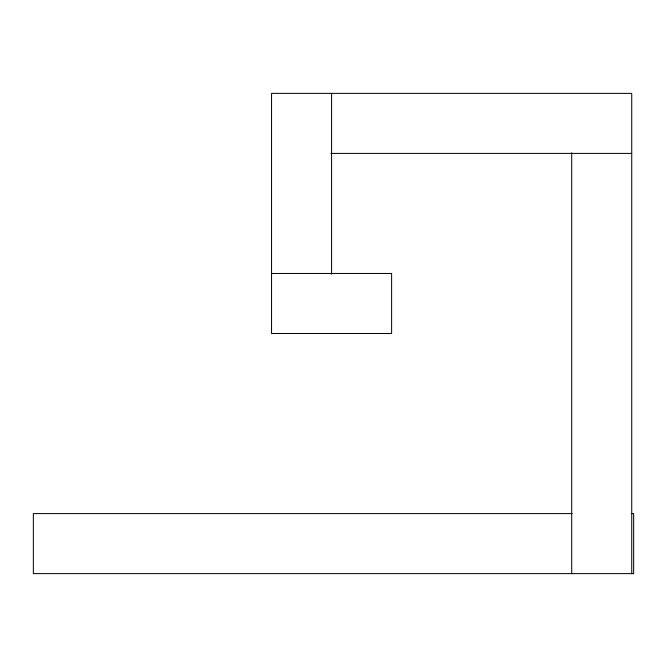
<?xml version="1.0" encoding="UTF-8"?>
<svg xmlns="http://www.w3.org/2000/svg" width="667" height="667" viewBox="0 0 667 667"><rect width="100%" height="100%" fill="white"/><g stroke="black" fill="none" stroke-linecap="round" stroke-linejoin="round"><path stroke-width="1" d="M330.882 153.41L631.732 153.41M271.552 273.47L391.612 273.47L391.612 333.5L271.552 333.5L271.552 93.38L631.732 93.38L631.732 573.62M572.161 513.59L33.35 513.59L33.35 573.62L633.65 573.62L633.65 513.59L631.566 513.59M571.702 152.76L571.702 573.62M331.582 93.38L331.582 274.254"/></g></svg>
